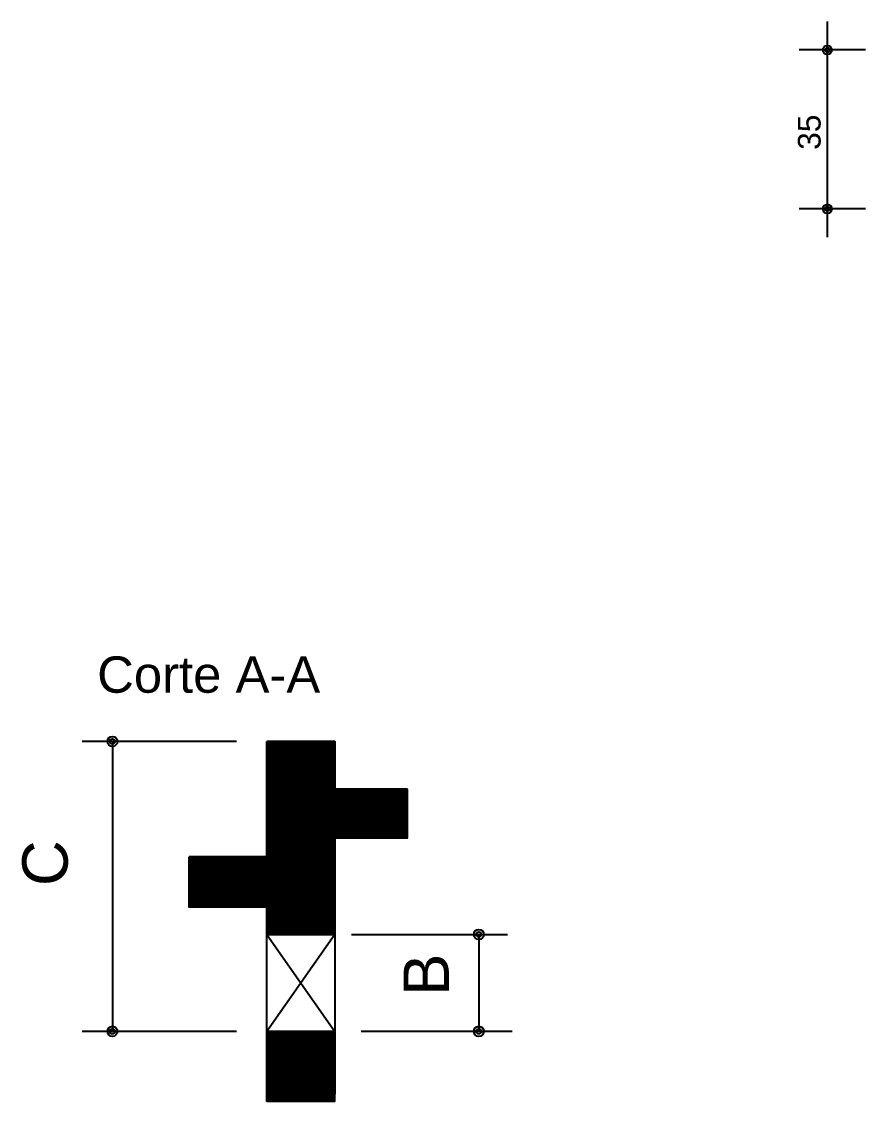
# Model space of a CAD drawing. Extents: x 0 to 119, y 0 to 84.
# Drawn here: x 38.98 to 46.41, y 36.32 to 45.83 of the extents above; entities that cross this region are included whole.
import ezdxf

# ---------------------------------------------------------------- set-up
doc = ezdxf.new("R2010")
doc.units = 0
doc.header["$MEASUREMENT"] = 0
for name, color, linetype in [('29', 9, 'CONTINUOUS'), ('3', 7, 'CONTINUOUS'), ('32', 250, 'CONTINUOUS')]:
    doc.layers.add(name, color=color, linetype=linetype)
doc.styles.add('TQS_ARIAL', font='arial.ttf')

msp = doc.modelspace()

# ---------------------------------------------------------------- linework, layer by layer
at = {"layer": '29', "color": 9, "linetype": 'Continuous'}
for p, q in [((41.135096, 38.900639), (41.721696, 39.487239)), ((41.135096, 38.914781), (41.707554, 39.487239)), ((41.135096, 38.928923), (41.693412, 39.487239)), ((41.135096, 38.943065), (41.67927, 39.487239)), ((41.135096, 38.957207), (41.665128, 39.487239)), ((41.135096, 38.971349), (41.650986, 39.487239)), ((41.135096, 38.985492), (41.636844, 39.487239)), ((41.135096, 38.999634), (41.622701, 39.487239)), ((41.135096, 39.013776), (41.608559, 39.487239)), ((41.135096, 39.027918), (41.594417, 39.487239)), ((41.135096, 39.04206), (41.580275, 39.487239)), ((41.135096, 39.056202), (41.566133, 39.487239)), ((41.135096, 39.070344), (41.551991, 39.487239)), ((41.135096, 39.084487), (41.537849, 39.487239)), ((41.135096, 39.098629), (41.523707, 39.487239)), ((41.135096, 39.112771), (41.509564, 39.487239)), ((41.135096, 39.126913), (41.495422, 39.487239)), ((41.135096, 39.141055), (41.48128, 39.487239)), ((41.135096, 39.155197), (41.467138, 39.487239)), ((41.135096, 39.169339), (41.452996, 39.487239)), ((41.135096, 39.183481), (41.438854, 39.487239)), ((41.135096, 39.197624), (41.424712, 39.487239)), ((41.135096, 39.211766), (41.410569, 39.487239)), ((41.135096, 39.225908), (41.396427, 39.487239)), ((41.135096, 39.24005), (41.382285, 39.487239)), ((41.135096, 39.254192), (41.368143, 39.487239)), ((41.135096, 39.268334), (41.354001, 39.487239)), ((41.135096, 39.282476), (41.339859, 39.487239)), ((41.135096, 39.296619), (41.325717, 39.487239)), ((41.135096, 39.310761), (41.311574, 39.487239)), ((41.135096, 39.324903), (41.297432, 39.487239)), ((41.135096, 39.339045), (41.28329, 39.487239)), ((41.135096, 39.353187), (41.269148, 39.487239)), ((41.135096, 39.367329), (41.255006, 39.487239)), ((41.135096, 39.381471), (41.240864, 39.487239)), ((41.135096, 39.395613), (41.226722, 39.487239)), ((41.135096, 39.409756), (41.21258, 39.487239)), ((41.135096, 39.423898), (41.198437, 39.487239)), ((41.135096, 39.43804), (41.184295, 39.487239)), ((41.135096, 39.452182), (41.170153, 39.487239)), ((41.135096, 39.466324), (41.156011, 39.487239)), ((41.135096, 39.480466), (41.141869, 39.487239)), ((41.135096, 38.886497), (41.733032, 39.484432)), ((41.137076, 39.487239), (41.733032, 38.891283)), ((41.151218, 39.487239), (41.733032, 38.905425)), ((41.16536, 39.487239), (41.733032, 38.919568)), ((41.179503, 39.487239), (41.733032, 38.93371)), ((41.193645, 39.487239), (41.733032, 38.947852)), ((41.207787, 39.487239), (41.733032, 38.961994)), ((41.221929, 39.487239), (41.733032, 38.976136)), ((41.236071, 39.487239), (41.733032, 38.990278)), ((41.250213, 39.487239), (41.733032, 39.00442)), ((41.264355, 39.487239), (41.733032, 39.018563)), ((41.278498, 39.487239), (41.733032, 39.032705)), ((41.29264, 39.487239), (41.733032, 39.046847)), ((41.306782, 39.487239), (41.733032, 39.060989)), ((41.320924, 39.487239), (41.733032, 39.075131)), ((41.335066, 39.487239), (41.733032, 39.089273)), ((41.349208, 39.487239), (41.733032, 39.103415)), ((41.36335, 39.487239), (41.733032, 39.117557)), ((41.377493, 39.487239), (41.733032, 39.1317)), ((41.391635, 39.487239), (41.733032, 39.145842)), ((41.405777, 39.487239), (41.733032, 39.159984)), ((41.419919, 39.487239), (41.733032, 39.174126)), ((41.434061, 39.487239), (41.733032, 39.188268)), ((41.448203, 39.487239), (41.733032, 39.20241)), ((41.462345, 39.487239), (41.733032, 39.216552)), ((41.476487, 39.487239), (41.733032, 39.230695)), ((41.49063, 39.487239), (41.733032, 39.244837)), ((41.504772, 39.487239), (41.733032, 39.258979)), ((41.518914, 39.487239), (41.733032, 39.273121)), ((41.533056, 39.487239), (41.733032, 39.287263)), ((41.547198, 39.487239), (41.733032, 39.301405)), ((41.56134, 39.487239), (41.733032, 39.315547)), ((41.575482, 39.487239), (41.733032, 39.32969)), ((41.589625, 39.487239), (41.733032, 39.343832)), ((41.603767, 39.487239), (41.733032, 39.357974)), ((41.617909, 39.487239), (41.733032, 39.372116)), ((41.632051, 39.487239), (41.733032, 39.386258)), ((41.646193, 39.487239), (41.733032, 39.4004)), ((41.660335, 39.487239), (41.733032, 39.414542)), ((41.674477, 39.487239), (41.733032, 39.428684)), ((41.68862, 39.487239), (41.733032, 39.442827)), ((41.702762, 39.487239), (41.733032, 39.456969)), ((41.716904, 39.487239), (41.733032, 39.471111)), ((41.731046, 39.487239), (41.733032, 39.485253)), ((41.135096, 39.475077), (41.733032, 38.877141)), ((41.135096, 38.872354), (41.733032, 39.47029)), ((41.135096, 39.460935), (41.733032, 38.862999)), ((41.135096, 38.858212), (41.733032, 39.456148)), ((41.135096, 39.446793), (41.733032, 38.848857)), ((41.135096, 38.84407), (41.733032, 39.442006)), ((41.135096, 39.43265), (41.733032, 38.834715)), ((41.135096, 38.829928), (41.733032, 39.427864)), ((41.135096, 39.418508), (41.733032, 38.820573)), ((41.135096, 38.815786), (41.733032, 39.413722)), ((41.135096, 39.404366), (41.733032, 38.806431)), ((41.135096, 38.801644), (41.733032, 39.399579)), ((41.135096, 39.390224), (41.733032, 38.792288)), ((41.135096, 38.787502), (41.733032, 39.385437)), ((41.135096, 39.376082), (41.733032, 38.778146)), ((41.135096, 38.77336), (41.733032, 39.371295)), ((41.135096, 39.36194), (41.733032, 38.764004)), ((41.135096, 38.759217), (41.733032, 39.357153)), ((41.135096, 39.347798), (41.733032, 38.749862)), ((41.135096, 38.745075), (41.733032, 39.343011)), ((41.135096, 39.333656), (41.733032, 38.73572)), ((41.135096, 38.730933), (41.733032, 39.328869)), ((41.135096, 39.319513), (41.733032, 38.721578)), ((41.135096, 38.716791), (41.733032, 39.314727)), ((41.135096, 39.305371), (41.733032, 38.707436)), ((41.135096, 38.702649), (41.733032, 39.300585)), ((41.135096, 39.291229), (41.733032, 38.693293)), ((41.135096, 38.688507), (41.733032, 39.286442)), ((41.135096, 39.277087), (41.733032, 38.679151)), ((41.135096, 38.674365), (41.733032, 39.2723)), ((41.135096, 39.262945), (41.733032, 38.665009)), ((41.135096, 38.660222), (41.733032, 39.258158)), ((41.135096, 39.248803), (41.733032, 38.650867)), ((41.135096, 38.64608), (41.733032, 39.244016)), ((41.135096, 39.234661), (41.733032, 38.636725)), ((41.135096, 38.631938), (41.733032, 39.229874)), ((41.135096, 39.220518), (41.733032, 38.622583)), ((41.135096, 38.617796), (41.733032, 39.215732)), ((41.135096, 39.206376), (41.733032, 38.608441)), ((41.135096, 38.603654), (41.733032, 39.20159)), ((41.135096, 39.192234), (41.733032, 38.594298)), ((41.135096, 38.589512), (41.733032, 39.187447)), ((41.135096, 39.178092), (41.733032, 38.580156)), ((41.135096, 38.57537), (41.733032, 39.173305)), ((41.135096, 39.16395), (41.733032, 38.566014)), ((41.135096, 38.561227), (41.733032, 39.159163)), ((41.135096, 39.149808), (41.733032, 38.551872)), ((41.135096, 38.547085), (41.733032, 39.145021)), ((41.135096, 39.135666), (41.733032, 38.53773)), ((41.135096, 38.532943), (41.733032, 39.130879)), ((41.135096, 39.121523), (41.733032, 38.523588)), ((41.135096, 38.518801), (41.733032, 39.116737)), ((41.135096, 39.107381), (41.733032, 38.509446)), ((41.135096, 38.504659), (41.733032, 39.102595)), ((41.135096, 39.093239), (41.733032, 38.495304)), ((41.135096, 38.490517), (41.733032, 39.088453)), ((41.135096, 39.079097), (41.733032, 38.481161)), ((41.135096, 38.476375), (41.733032, 39.07431)), ((41.135096, 39.064955), (41.733032, 38.467019)), ((41.135096, 38.462233), (41.733032, 39.060168)), ((41.135096, 39.050813), (41.733032, 38.452877)), ((41.135096, 38.44809), (41.733032, 39.046026)), ((41.135096, 39.036671), (41.733032, 38.438735)), ((41.135096, 38.433948), (41.733032, 39.031884)), ((41.135096, 39.022529), (41.733032, 38.424593)), ((41.135096, 38.419806), (41.733032, 39.017742)), ((41.135096, 39.008386), (41.733032, 38.410451)), ((41.733032, 38.650046), (42.148382, 39.065396)), ((41.733032, 38.664188), (42.13424, 39.065396)), ((41.733032, 38.678331), (42.120097, 39.065396)), ((41.733032, 38.692473), (42.105955, 39.065396)), ((41.733032, 38.706615), (42.091813, 39.065396)), ((41.733032, 38.720757), (42.077671, 39.065396)), ((41.733032, 38.734899), (42.063529, 39.065396)), ((41.733032, 38.749041), (42.049387, 39.065396)), ((41.733032, 38.763183), (42.035245, 39.065396)), ((41.733032, 38.777326), (42.021102, 39.065396)), ((41.733032, 38.791468), (42.00696, 39.065396)), ((41.733032, 38.80561), (41.992818, 39.065396)), ((41.733032, 38.819752), (41.978676, 39.065396)), ((41.733032, 38.833894), (41.964534, 39.065396)), ((41.733032, 38.848036), (41.950392, 39.065396)), ((41.733032, 38.862178), (41.93625, 39.065396)), ((41.733032, 38.87632), (41.922107, 39.065396)), ((41.733032, 38.890463), (41.907965, 39.065396)), ((41.733032, 38.904605), (41.893823, 39.065396)), ((41.733032, 38.918747), (41.879681, 39.065396)), ((41.733032, 38.932889), (41.865539, 39.065396)), ((41.733032, 38.947031), (41.851397, 39.065396)), ((41.733032, 38.961173), (41.837255, 39.065396)), ((41.733032, 38.975315), (41.823113, 39.065396)), ((41.733032, 38.989458), (41.80897, 39.065396)), ((41.733032, 39.0036), (41.794828, 39.065396)), ((41.733032, 39.017742), (41.780686, 39.065396)), ((41.733032, 39.031884), (41.766544, 39.065396)), ((41.733032, 39.046026), (41.752402, 39.065396)), ((41.733032, 39.060168), (41.73826, 39.065396)), ((41.733032, 39.060989), (42.156248, 38.637773)), ((41.733032, 39.046847), (42.142106, 38.637773)), ((41.733032, 39.032705), (42.127964, 38.637773)), ((41.733032, 39.018563), (42.113821, 38.637773)), ((41.734901, 38.637773), (42.162524, 39.065396)), ((41.742767, 39.065396), (42.17039, 38.637773)), ((41.749043, 38.637773), (42.176666, 39.065396)), ((41.756909, 39.065396), (42.184532, 38.637773)), ((41.763185, 38.637773), (42.190808, 39.065396)), ((41.771051, 39.065396), (42.198674, 38.637773)), ((41.777327, 38.637773), (42.20495, 39.065396)), ((41.785193, 39.065396), (42.212816, 38.637773)), ((41.791469, 38.637773), (42.219092, 39.065396)), ((41.799335, 39.065396), (42.226958, 38.637773)), ((41.805611, 38.637773), (42.233234, 39.065396)), ((41.813478, 39.065396), (42.241101, 38.637773)), ((41.819754, 38.637773), (42.247377, 39.065396)), ((41.82762, 39.065396), (42.255243, 38.637773)), ((41.833896, 38.637773), (42.261519, 39.065396)), ((41.841762, 39.065396), (42.269385, 38.637773)), ((41.848038, 38.637773), (42.275661, 39.065396)), ((41.855904, 39.065396), (42.283527, 38.637773)), ((41.86218, 38.637773), (42.289803, 39.065396)), ((41.870046, 39.065396), (42.297669, 38.637773)), ((41.876322, 38.637773), (42.303945, 39.065396)), ((41.884188, 39.065396), (42.311811, 38.637773)), ((41.890464, 38.637773), (42.318087, 39.065396)), ((41.89833, 39.065396), (42.325953, 38.637773)), ((41.904606, 38.637773), (42.332229, 39.065396)), ((41.912473, 39.065396), (42.340096, 38.637773)), ((41.918748, 38.637773), (42.346372, 39.065396)), ((41.926615, 39.065396), (42.354238, 38.637773)), ((41.932891, 38.637773), (42.360514, 39.065396)), ((41.940757, 39.065396), (42.36838, 38.637773)), ((41.947033, 38.637773), (42.373677, 39.065396)), ((41.954899, 39.065396), (42.373677, 38.646618)), ((41.961175, 38.637773), (42.373677, 39.050275)), ((41.969041, 39.065396), (42.373677, 38.66076)), ((41.975317, 38.637773), (42.373677, 39.036133)), ((41.983183, 39.065396), (42.373677, 38.674902)), ((41.989459, 38.637773), (42.373677, 39.021991)), ((41.997325, 39.065396), (42.373677, 38.689044)), ((42.003601, 38.637773), (42.373677, 39.007849)), ((42.011467, 39.065396), (42.373677, 38.703186)), ((42.02561, 39.065396), (42.373677, 38.717329)), ((42.039752, 39.065396), (42.373677, 38.731471)), ((42.053894, 39.065396), (42.373677, 38.745613)), ((42.068036, 39.065396), (42.373677, 38.759755)), ((42.082178, 39.065396), (42.373677, 38.773897)), ((42.09632, 39.065396), (42.373677, 38.788039)), ((42.110462, 39.065396), (42.373677, 38.802181)), ((42.124605, 39.065396), (42.373677, 38.816324)), ((42.138747, 39.065396), (42.373677, 38.830466)), ((42.152889, 39.065396), (42.373677, 38.844608)), ((42.167031, 39.065396), (42.373677, 38.85875)), ((42.181173, 39.065396), (42.373677, 38.872892)), ((42.195315, 39.065396), (42.373677, 38.887034)), ((42.209457, 39.065396), (42.373677, 38.901176)), ((42.223599, 39.065396), (42.373677, 38.915318)), ((42.237742, 39.065396), (42.373677, 38.929461)), ((42.251884, 39.065396), (42.373677, 38.943603)), ((42.266026, 39.065396), (42.373677, 38.957745)), ((42.280168, 39.065396), (42.373677, 38.971887)), ((42.29431, 39.065396), (42.373677, 38.986029)), ((42.308452, 39.065396), (42.373677, 39.000171)), ((42.322594, 39.065396), (42.373677, 39.014313)), ((42.336737, 39.065396), (42.373677, 39.028456)), ((42.350879, 39.065396), (42.373677, 39.042598)), ((42.365021, 39.065396), (42.373677, 39.05674)), ((41.135096, 38.405664), (41.733032, 39.0036)), ((41.135096, 38.994244), (41.733032, 38.396309)), ((41.135096, 38.391522), (41.733032, 38.989458)), ((41.135096, 38.980102), (41.733032, 38.382166)), ((41.135096, 38.37738), (41.733032, 38.975315)), ((41.135096, 38.96596), (41.733032, 38.368024)), ((41.135096, 38.363238), (41.733032, 38.961173)), ((41.135096, 38.951818), (41.733032, 38.353882)), ((41.135096, 38.349095), (41.733032, 38.947031)), ((41.135096, 38.937676), (41.733032, 38.33974)), ((41.135096, 38.334953), (41.733032, 38.932889)), ((41.135096, 38.923534), (41.733032, 38.325598)), ((41.135096, 38.320811), (41.733032, 38.918747)), ((41.733032, 39.00442), (42.099679, 38.637773)), ((41.733032, 38.990278), (42.085537, 38.637773)), ((41.733032, 38.976136), (42.071395, 38.637773)), ((41.733032, 38.961994), (42.057253, 38.637773)), ((41.733032, 38.947852), (42.043111, 38.637773)), ((41.733032, 38.93371), (42.028969, 38.637773)), ((41.733032, 38.919568), (42.014826, 38.637773)), ((42.017743, 38.637773), (42.373677, 38.993707)), ((42.031886, 38.637773), (42.373677, 38.979565)), ((42.046028, 38.637773), (42.373677, 38.965422)), ((42.06017, 38.637773), (42.373677, 38.95128)), ((42.074312, 38.637773), (42.373677, 38.937138)), ((42.088454, 38.637773), (42.373677, 38.922996)), ((41.135096, 38.909391), (41.733032, 38.311456)), ((41.135096, 38.306669), (41.733032, 38.904605)), ((41.135096, 38.895249), (41.733032, 38.297314)), ((41.135096, 38.292527), (41.733032, 38.890463)), ((41.135096, 38.881107), (41.733032, 38.283171)), ((41.135096, 38.278385), (41.733032, 38.87632)), ((41.135096, 38.866965), (41.733032, 38.269029)), ((41.135096, 38.264243), (41.733032, 38.862178)), ((41.135096, 38.852823), (41.733032, 38.254887)), ((41.135096, 38.2501), (41.733032, 38.848036)), ((41.135096, 38.838681), (41.733032, 38.240745)), ((41.135096, 38.235958), (41.733032, 38.833894)), ((41.135096, 38.824539), (41.733032, 38.226603)), ((41.135096, 38.221816), (41.733032, 38.819752)), ((41.733032, 38.905425), (42.000684, 38.637773)), ((41.733032, 38.891283), (41.986542, 38.637773)), ((41.733032, 38.877141), (41.9724, 38.637773)), ((41.733032, 38.862999), (41.958258, 38.637773)), ((41.733032, 38.848857), (41.944116, 38.637773)), ((41.733032, 38.834715), (41.929974, 38.637773)), ((41.733032, 38.820573), (41.915831, 38.637773)), ((42.102596, 38.637773), (42.373677, 38.908854)), ((42.116738, 38.637773), (42.373677, 38.894712)), ((42.130881, 38.637773), (42.373677, 38.88057)), ((42.145023, 38.637773), (42.373677, 38.866427)), ((42.159165, 38.637773), (42.373677, 38.852285)), ((42.173307, 38.637773), (42.373677, 38.838143)), ((42.187449, 38.637773), (42.373677, 38.824001)), ((41.135096, 38.810397), (41.733032, 38.212461)), ((41.135096, 38.207674), (41.733032, 38.80561)), ((41.135096, 38.796254), (41.733032, 38.198319)), ((41.135096, 38.193532), (41.733032, 38.791468)), ((41.135096, 38.782112), (41.733032, 38.184177)), ((41.135096, 38.17939), (41.733032, 38.777326)), ((41.135096, 38.76797), (41.733032, 38.170034)), ((41.135096, 38.165248), (41.733032, 38.763183)), ((41.135096, 38.753828), (41.733032, 38.155892)), ((41.135096, 38.151106), (41.733032, 38.749041)), ((41.135096, 38.739686), (41.733032, 38.14175)), ((41.135096, 38.136963), (41.733032, 38.734899)), ((41.135096, 38.725544), (41.733032, 38.127608)), ((41.733032, 38.806431), (41.901689, 38.637773)), ((41.733032, 38.792288), (41.887547, 38.637773)), ((41.733032, 38.778146), (41.873405, 38.637773)), ((41.733032, 38.764004), (41.859263, 38.637773)), ((41.733032, 38.749862), (41.845121, 38.637773)), ((41.733032, 38.73572), (41.830979, 38.637773)), ((42.201591, 38.637773), (42.373677, 38.809859)), ((42.215733, 38.637773), (42.373677, 38.795717)), ((42.229875, 38.637773), (42.373677, 38.781575)), ((42.244018, 38.637773), (42.373677, 38.767432)), ((42.25816, 38.637773), (42.373677, 38.75329)), ((42.272302, 38.637773), (42.373677, 38.739148)), ((42.286444, 38.637773), (42.373677, 38.725006)), ((41.135096, 38.122821), (41.733032, 38.720757)), ((41.135096, 38.711402), (41.733032, 38.113466)), ((41.135096, 38.108679), (41.733032, 38.706615)), ((41.135096, 38.697259), (41.733032, 38.099324)), ((41.135096, 38.094537), (41.733032, 38.692473)), ((41.135096, 38.683117), (41.733032, 38.085182)), ((41.135096, 38.080395), (41.733032, 38.678331)), ((41.135096, 38.668975), (41.733032, 38.071039)), ((41.135096, 38.066253), (41.733032, 38.664188)), ((41.135096, 38.654833), (41.733032, 38.056897)), ((41.135096, 38.052111), (41.733032, 38.650046)), ((41.135096, 38.640691), (41.733032, 38.042755)), ((41.135096, 38.037968), (41.733032, 38.635904)), ((41.733032, 38.721578), (41.816837, 38.637773)), ((41.733032, 38.707436), (41.802694, 38.637773)), ((41.733032, 38.693293), (41.788552, 38.637773)), ((41.733032, 38.679151), (41.77441, 38.637773)), ((41.733032, 38.665009), (41.760268, 38.637773)), ((41.733032, 38.650867), (41.746126, 38.637773)), ((42.300586, 38.637773), (42.373677, 38.710864)), ((42.314728, 38.637773), (42.373677, 38.696722)), ((42.32887, 38.637773), (42.373677, 38.68258)), ((42.343013, 38.637773), (42.373677, 38.668438)), ((42.357155, 38.637773), (42.373677, 38.654295)), ((42.371297, 38.637773), (42.373677, 38.640153)), ((41.135096, 38.626549), (41.733032, 38.028613)), ((41.135096, 38.023826), (41.733032, 38.621762)), ((41.135096, 38.612407), (41.733032, 38.014471)), ((41.135096, 38.009684), (41.733032, 38.60762)), ((41.135096, 38.598264), (41.733032, 38.000329)), ((41.135096, 37.995542), (41.733032, 38.593478)), ((41.135096, 38.584122), (41.733032, 37.986187)), ((41.135096, 37.9814), (41.733032, 38.579336)), ((41.135096, 38.56998), (41.733032, 37.972045)), ((41.135096, 37.967258), (41.733032, 38.565193)), ((41.135096, 38.555838), (41.733032, 37.957902)), ((41.135096, 37.953116), (41.733032, 38.551051)), ((41.135096, 38.541696), (41.733032, 37.94376)), ((41.135096, 37.938974), (41.733032, 38.536909)), ((40.450504, 38.032199), (40.887723, 38.469417)), ((40.450504, 38.046341), (40.87358, 38.469417)), ((40.450504, 38.060483), (40.859438, 38.469417)), ((40.450504, 38.074625), (40.845296, 38.469417)), ((40.450504, 38.088767), (40.831154, 38.469417)), ((40.450504, 38.102909), (40.817012, 38.469417)), ((40.450504, 38.117052), (40.80287, 38.469417)), ((40.450504, 38.131194), (40.788728, 38.469417)), ((40.450504, 38.145336), (40.774586, 38.469417)), ((40.450504, 38.159478), (40.760443, 38.469417)), ((40.450504, 38.17362), (40.746301, 38.469417)), ((40.450504, 38.187762), (40.732159, 38.469417)), ((40.450504, 38.201904), (40.718017, 38.469417)), ((40.450504, 38.216047), (40.703875, 38.469417)), ((40.450504, 38.230189), (40.689733, 38.469417)), ((40.450504, 38.244331), (40.675591, 38.469417)), ((40.450504, 38.258473), (40.661448, 38.469417)), ((40.450504, 38.272615), (40.647306, 38.469417)), ((40.450504, 38.286757), (40.633164, 38.469417)), ((40.450504, 38.300899), (40.619022, 38.469417)), ((40.450504, 38.315041), (40.60488, 38.469417)), ((40.450504, 38.329184), (40.590738, 38.469417)), ((40.450504, 38.343326), (40.576596, 38.469417)), ((40.450504, 38.357468), (40.562454, 38.469417)), ((40.450504, 38.37161), (40.548311, 38.469417)), ((40.450504, 38.385752), (40.534169, 38.469417)), ((40.450504, 38.399894), (40.520027, 38.469417)), ((40.450504, 38.414036), (40.505885, 38.469417)), ((40.450504, 38.428179), (40.491743, 38.469417)), ((40.450504, 38.442321), (40.477601, 38.469417)), ((40.450504, 38.456463), (40.463459, 38.469417)), ((40.450504, 38.462613), (40.887522, 38.025595)), ((40.450504, 38.448471), (40.87338, 38.025595)), ((40.457841, 38.469417), (40.901664, 38.025595)), ((40.458042, 38.025595), (40.901865, 38.469417)), ((40.471984, 38.469417), (40.915806, 38.025595)), ((40.472184, 38.025595), (40.916007, 38.469417)), ((40.486126, 38.469417), (40.929948, 38.025595)), ((40.486327, 38.025595), (40.930149, 38.469417)), ((40.500268, 38.469417), (40.94409, 38.025595)), ((40.500469, 38.025595), (40.944291, 38.469417)), ((40.51441, 38.469417), (40.958232, 38.025595)), ((40.514611, 38.025595), (40.958433, 38.469417)), ((40.528552, 38.469417), (40.972375, 38.025595)), ((40.528753, 38.025595), (40.972575, 38.469417)), ((40.542694, 38.469417), (40.986517, 38.025595)), ((40.542895, 38.025595), (40.986718, 38.469417)), ((40.556836, 38.469417), (41.000659, 38.025595)), ((40.557037, 38.025595), (41.00086, 38.469417)), ((40.570979, 38.469417), (41.014801, 38.025595)), ((40.571179, 38.025595), (41.015002, 38.469417)), ((40.585121, 38.469417), (41.028943, 38.025595)), ((40.585322, 38.025595), (41.029144, 38.469417)), ((40.599263, 38.469417), (41.043085, 38.025595)), ((40.599464, 38.025595), (41.043286, 38.469417)), ((40.613405, 38.469417), (41.057227, 38.025595)), ((40.613606, 38.025595), (41.057428, 38.469417)), ((40.627547, 38.469417), (41.07137, 38.025595)), ((40.627748, 38.025595), (41.07157, 38.469417)), ((40.641689, 38.469417), (41.085512, 38.025595)), ((40.64189, 38.025595), (41.085713, 38.469417)), ((40.655831, 38.469417), (41.099654, 38.025595)), ((40.656032, 38.025595), (41.099855, 38.469417)), ((40.669974, 38.469417), (41.113796, 38.025595)), ((40.670174, 38.025595), (41.113997, 38.469417)), ((40.684116, 38.469417), (41.127938, 38.025595)), ((40.684317, 38.025595), (41.128139, 38.469417)), ((40.698258, 38.469417), (41.133516, 38.03416)), ((40.698459, 38.025595), (41.133516, 38.460652)), ((40.7124, 38.469417), (41.133516, 38.048302)), ((40.712601, 38.025595), (41.133516, 38.44651)), ((40.726542, 38.469417), (41.133516, 38.062444)), ((40.740684, 38.469417), (41.133516, 38.076586)), ((40.754826, 38.469417), (41.133516, 38.090728)), ((40.768968, 38.469417), (41.133516, 38.10487)), ((40.783111, 38.469417), (41.133516, 38.119012)), ((40.797253, 38.469417), (41.133516, 38.133154)), ((40.811395, 38.469417), (41.133516, 38.147297)), ((40.825537, 38.469417), (41.133516, 38.161439)), ((40.839679, 38.469417), (41.133516, 38.175581)), ((40.853821, 38.469417), (41.133516, 38.189723)), ((40.867963, 38.469417), (41.133516, 38.203865)), ((40.882106, 38.469417), (41.133516, 38.218007)), ((40.896248, 38.469417), (41.133516, 38.232149)), ((40.91039, 38.469417), (41.133516, 38.246292)), ((40.924532, 38.469417), (41.133516, 38.260434)), ((40.938674, 38.469417), (41.133516, 38.274576)), ((40.952816, 38.469417), (41.133516, 38.288718)), ((40.966958, 38.469417), (41.133516, 38.30286)), ((40.9811, 38.469417), (41.133516, 38.317002)), ((40.995243, 38.469417), (41.133516, 38.331144)), ((41.009385, 38.469417), (41.133516, 38.345287)), ((41.023527, 38.469417), (41.133516, 38.359429)), ((41.037669, 38.469417), (41.133516, 38.373571)), ((41.051811, 38.469417), (41.133516, 38.387713)), ((41.065953, 38.469417), (41.133516, 38.401855)), ((41.080095, 38.469417), (41.133516, 38.415997)), ((41.094238, 38.469417), (41.133516, 38.430139)), ((41.10838, 38.469417), (41.133516, 38.444281)), ((41.122522, 38.469417), (41.133516, 38.458424)), ((41.135096, 38.527554), (41.733032, 37.929618)), ((41.135096, 37.924831), (41.733032, 38.522767)), ((41.135096, 38.513412), (41.733032, 37.915476)), ((41.135096, 37.910689), (41.733032, 38.508625)), ((41.135096, 38.49927), (41.733032, 37.901334)), ((41.135096, 37.896547), (41.733032, 38.494483)), ((41.135096, 38.485127), (41.733032, 37.887192)), ((41.135096, 37.882405), (41.733032, 38.480341)), ((41.135096, 38.470985), (41.733032, 37.87305)), ((41.135096, 37.868263), (41.733032, 38.466199)), ((41.135096, 38.456843), (41.733032, 37.858907)), ((41.135096, 37.854121), (41.733032, 38.452056)), ((41.135096, 38.442701), (41.733032, 37.844765)), ((41.135096, 37.839979), (41.733032, 38.437914)), ((40.450504, 38.434329), (40.859237, 38.025595)), ((40.450504, 38.420186), (40.845095, 38.025595)), ((40.450504, 38.406044), (40.830953, 38.025595)), ((40.450504, 38.391902), (40.816811, 38.025595)), ((40.450504, 38.37776), (40.802669, 38.025595)), ((40.450504, 38.363618), (40.788527, 38.025595)), ((40.450504, 38.349476), (40.774385, 38.025595)), ((40.726743, 38.025595), (41.133516, 38.432368)), ((40.740885, 38.025595), (41.133516, 38.418226)), ((40.755027, 38.025595), (41.133516, 38.404084)), ((40.769169, 38.025595), (41.133516, 38.389941)), ((40.783311, 38.025595), (41.133516, 38.375799)), ((40.797454, 38.025595), (41.133516, 38.361657)), ((40.811596, 38.025595), (41.133516, 38.347515)), ((41.135096, 38.428559), (41.733032, 37.830623)), ((41.135096, 37.825836), (41.733032, 38.423772)), ((41.135096, 38.414417), (41.733032, 37.816481)), ((41.135096, 37.811694), (41.733032, 38.40963)), ((41.135096, 38.400275), (41.733032, 37.802339)), ((41.135096, 37.797552), (41.733032, 38.395488)), ((41.135096, 38.386132), (41.733032, 37.788197)), ((41.135096, 38.37199), (41.720626, 37.78646)), ((41.135096, 38.357848), (41.706484, 37.78646)), ((41.135096, 38.343706), (41.692342, 37.78646)), ((41.138146, 37.78646), (41.733032, 38.381346)), ((41.152289, 37.78646), (41.733032, 38.367204)), ((41.166431, 37.78646), (41.733032, 38.353061)), ((40.450504, 38.335334), (40.760243, 38.025595)), ((40.450504, 38.321191), (40.7461, 38.025595)), ((40.450504, 38.307049), (40.731958, 38.025595)), ((40.450504, 38.292907), (40.717816, 38.025595)), ((40.450504, 38.278765), (40.703674, 38.025595)), ((40.450504, 38.264623), (40.689532, 38.025595)), ((40.450504, 38.250481), (40.67539, 38.025595)), ((40.825738, 38.025595), (41.133516, 38.333373)), ((40.83988, 38.025595), (41.133516, 38.319231)), ((40.854022, 38.025595), (41.133516, 38.305089)), ((40.868164, 38.025595), (41.133516, 38.290946)), ((40.882306, 38.025595), (41.133516, 38.276804)), ((40.896449, 38.025595), (41.133516, 38.262662)), ((40.910591, 38.025595), (41.133516, 38.24852)), ((41.135096, 38.329564), (41.6782, 37.78646)), ((41.135096, 38.315422), (41.664058, 37.78646)), ((41.135096, 38.30128), (41.649915, 37.78646)), ((41.135096, 38.287137), (41.635773, 37.78646)), ((41.135096, 38.272995), (41.621631, 37.78646)), ((41.135096, 38.258853), (41.607489, 37.78646)), ((41.180573, 37.78646), (41.733032, 38.338919)), ((41.194715, 37.78646), (41.733032, 38.324777)), ((41.208857, 37.78646), (41.733032, 38.310635)), ((41.222999, 37.78646), (41.733032, 38.296493)), ((41.237141, 37.78646), (41.733032, 38.282351)), ((41.251284, 37.78646), (41.733032, 38.268209)), ((41.265426, 37.78646), (41.733032, 38.254067)), ((40.450504, 38.236339), (40.661248, 38.025595)), ((40.450504, 38.222197), (40.647105, 38.025595)), ((40.450504, 38.208054), (40.632963, 38.025595)), ((40.450504, 38.193912), (40.618821, 38.025595)), ((40.450504, 38.17977), (40.604679, 38.025595)), ((40.450504, 38.165628), (40.590537, 38.025595)), ((40.450504, 38.151486), (40.576395, 38.025595)), ((40.924733, 38.025595), (41.133516, 38.234378)), ((40.938875, 38.025595), (41.133516, 38.220236)), ((40.953017, 38.025595), (41.133516, 38.206094)), ((40.967159, 38.025595), (41.133516, 38.191951)), ((40.981301, 38.025595), (41.133516, 38.177809)), ((40.995444, 38.025595), (41.133516, 38.163667)), ((41.135096, 38.244711), (41.593347, 37.78646)), ((41.135096, 38.230569), (41.579205, 37.78646)), ((41.135096, 38.216427), (41.565063, 37.78646)), ((41.135096, 38.202285), (41.550921, 37.78646)), ((41.135096, 38.188143), (41.536778, 37.78646)), ((41.135096, 38.174), (41.522636, 37.78646)), ((41.135096, 38.159858), (41.508494, 37.78646)), ((41.279568, 37.78646), (41.733032, 38.239924)), ((41.29371, 37.78646), (41.733032, 38.225782)), ((41.307852, 37.78646), (41.733032, 38.21164)), ((41.321994, 37.78646), (41.733032, 38.197498)), ((41.336136, 37.78646), (41.733032, 38.183356)), ((41.350278, 37.78646), (41.733032, 38.169214)), ((41.364421, 37.78646), (41.733032, 38.155072)), ((40.450504, 38.137344), (40.562253, 38.025595)), ((40.450504, 38.123202), (40.54811, 38.025595)), ((40.450504, 38.109059), (40.533968, 38.025595)), ((40.450504, 38.094917), (40.519826, 38.025595)), ((40.450504, 38.080775), (40.505684, 38.025595)), ((40.450504, 38.066633), (40.491542, 38.025595)), ((41.009586, 38.025595), (41.133516, 38.149525)), ((41.023728, 38.025595), (41.133516, 38.135383)), ((41.03787, 38.025595), (41.133516, 38.121241)), ((41.052012, 38.025595), (41.133516, 38.107099)), ((41.066154, 38.025595), (41.133516, 38.092957)), ((41.080296, 38.025595), (41.133516, 38.078814)), ((41.094438, 38.025595), (41.133516, 38.064672)), ((41.135096, 38.145716), (41.494352, 37.78646)), ((41.135096, 38.131574), (41.48021, 37.78646)), ((41.135096, 38.117432), (41.466068, 37.78646)), ((41.135096, 38.10329), (41.451926, 37.78646)), ((41.135096, 38.089148), (41.437783, 37.78646)), ((41.135096, 38.075005), (41.423641, 37.78646)), ((41.135096, 38.060863), (41.409499, 37.78646)), ((41.378563, 37.78646), (41.733032, 38.140929)), ((41.392705, 37.78646), (41.733032, 38.126787)), ((41.406847, 37.78646), (41.733032, 38.112645)), ((41.420989, 37.78646), (41.733032, 38.098503)), ((41.435131, 37.78646), (41.733032, 38.084361)), ((41.449273, 37.78646), (41.733032, 38.070219)), ((41.463416, 37.78646), (41.733032, 38.056077)), ((40.450504, 38.052491), (40.4774, 38.025595)), ((40.450504, 38.038349), (40.463258, 38.025595)), ((41.108581, 38.025595), (41.133516, 38.05053)), ((41.122723, 38.025595), (41.133516, 38.036388)), ((41.135096, 38.046721), (41.395357, 37.78646)), ((41.135096, 38.032579), (41.381215, 37.78646)), ((41.135096, 38.018437), (41.367073, 37.78646)), ((41.135096, 38.004295), (41.352931, 37.78646)), ((41.135096, 37.990153), (41.338788, 37.78646)), ((41.135096, 37.976011), (41.324646, 37.78646)), ((41.135096, 37.961868), (41.310504, 37.78646)), ((41.477558, 37.78646), (41.733032, 38.041934)), ((41.4917, 37.78646), (41.733032, 38.027792)), ((41.505842, 37.78646), (41.733032, 38.01365)), ((41.519984, 37.78646), (41.733032, 37.999508)), ((41.534126, 37.78646), (41.733032, 37.985366)), ((41.548268, 37.78646), (41.733032, 37.971224)), ((41.135096, 37.947726), (41.296362, 37.78646)), ((41.135096, 37.933584), (41.28222, 37.78646)), ((41.135096, 37.919442), (41.268078, 37.78646)), ((41.135096, 37.9053), (41.253936, 37.78646)), ((41.135096, 37.891158), (41.239794, 37.78646)), ((41.135096, 37.877016), (41.225651, 37.78646)), ((41.562411, 37.78646), (41.733032, 37.957082)), ((41.576553, 37.78646), (41.733032, 37.94294)), ((41.590695, 37.78646), (41.733032, 37.928797)), ((41.604837, 37.78646), (41.733032, 37.914655)), ((41.618979, 37.78646), (41.733032, 37.900513)), ((41.633121, 37.78646), (41.733032, 37.886371)), ((41.647263, 37.78646), (41.733032, 37.872229)), ((41.135096, 37.862873), (41.211509, 37.78646)), ((41.135096, 37.848731), (41.197367, 37.78646)), ((41.135096, 37.834589), (41.183225, 37.78646)), ((41.135096, 37.820447), (41.169083, 37.78646)), ((41.135096, 37.806305), (41.154941, 37.78646)), ((41.135096, 37.792163), (41.140799, 37.78646)), ((41.661405, 37.78646), (41.733032, 37.858087)), ((41.675548, 37.78646), (41.733032, 37.843945)), ((41.68969, 37.78646), (41.733032, 37.829802)), ((41.703832, 37.78646), (41.733032, 37.81566)), ((41.717974, 37.78646), (41.733032, 37.801518)), ((41.135449, 36.341265), (41.726451, 36.932267)), ((41.135449, 36.355407), (41.712309, 36.932267)), ((41.135449, 36.369549), (41.698166, 36.932267)), ((41.135449, 36.383691), (41.684024, 36.932267)), ((41.135449, 36.397834), (41.669882, 36.932267)), ((41.135449, 36.411976), (41.65574, 36.932267)), ((41.135449, 36.426118), (41.641598, 36.932267)), ((41.135449, 36.44026), (41.627456, 36.932267)), ((41.135449, 36.454402), (41.613314, 36.932267)), ((41.135449, 36.468544), (41.599171, 36.932267)), ((41.135449, 36.482686), (41.585029, 36.932267)), ((41.135449, 36.496829), (41.570887, 36.932267)), ((41.135449, 36.510971), (41.556745, 36.932267)), ((41.135449, 36.525113), (41.542603, 36.932267)), ((41.135449, 36.539255), (41.528461, 36.932267)), ((41.135449, 36.553397), (41.514319, 36.932267)), ((41.135449, 36.567539), (41.500177, 36.932267)), ((41.135449, 36.581681), (41.486034, 36.932267)), ((41.135449, 36.595823), (41.471892, 36.932267)), ((41.135449, 36.609966), (41.45775, 36.932267)), ((41.135449, 36.624108), (41.443608, 36.932267)), ((41.135449, 36.63825), (41.429466, 36.932267)), ((41.135449, 36.652392), (41.415324, 36.932267)), ((41.135449, 36.666534), (41.401182, 36.932267)), ((41.135449, 36.680676), (41.387039, 36.932267)), ((41.135449, 36.694818), (41.372897, 36.932267)), ((41.135449, 36.708961), (41.358755, 36.932267)), ((41.135449, 36.723103), (41.344613, 36.932267)), ((41.135449, 36.737245), (41.330471, 36.932267)), ((41.135449, 36.751387), (41.316329, 36.932267)), ((41.135449, 36.765529), (41.302187, 36.932267)), ((41.135449, 36.779671), (41.288044, 36.932267)), ((41.135449, 36.793813), (41.273902, 36.932267)), ((41.135449, 36.807956), (41.25976, 36.932267)), ((41.135449, 36.822098), (41.245618, 36.932267)), ((41.135449, 36.83624), (41.231476, 36.932267)), ((41.135449, 36.850382), (41.217334, 36.932267)), ((41.135449, 36.864524), (41.203192, 36.932267)), ((41.135449, 36.878666), (41.18905, 36.932267)), ((41.135449, 36.892808), (41.174907, 36.932267)), ((41.135449, 36.90695), (41.160765, 36.932267)), ((41.135449, 36.921093), (41.146623, 36.932267)), ((41.135449, 36.92914), (41.733032, 36.331557)), ((41.135449, 36.327123), (41.733032, 36.924706)), ((41.135449, 36.914997), (41.733032, 36.317415)), ((41.146464, 36.932267), (41.733032, 36.345699)), ((41.160606, 36.932267), (41.733032, 36.359841)), ((41.174748, 36.932267), (41.733032, 36.373983)), ((41.18889, 36.932267), (41.733032, 36.388125)), ((41.203033, 36.932267), (41.733032, 36.402267)), ((41.217175, 36.932267), (41.733032, 36.41641)), ((41.231317, 36.932267), (41.733032, 36.430552)), ((41.245459, 36.932267), (41.733032, 36.444694)), ((41.259601, 36.932267), (41.733032, 36.458836)), ((41.273743, 36.932267), (41.733032, 36.472978)), ((41.287885, 36.932267), (41.733032, 36.48712)), ((41.302028, 36.932267), (41.733032, 36.501262)), ((41.31617, 36.932267), (41.733032, 36.515405)), ((41.330312, 36.932267), (41.733032, 36.529547)), ((41.344454, 36.932267), (41.733032, 36.543689)), ((41.358596, 36.932267), (41.733032, 36.557831)), ((41.372738, 36.932267), (41.733032, 36.571973)), ((41.38688, 36.932267), (41.733032, 36.586115)), ((41.401022, 36.932267), (41.733032, 36.600257)), ((41.415165, 36.932267), (41.733032, 36.614399)), ((41.429307, 36.932267), (41.733032, 36.628542)), ((41.443449, 36.932267), (41.733032, 36.642684)), ((41.457591, 36.932267), (41.733032, 36.656826)), ((41.471733, 36.932267), (41.733032, 36.670968)), ((41.485875, 36.932267), (41.733032, 36.68511)), ((41.500017, 36.932267), (41.733032, 36.699252)), ((41.51416, 36.932267), (41.733032, 36.713394)), ((41.528302, 36.932267), (41.733032, 36.727537)), ((41.542444, 36.932267), (41.733032, 36.741679)), ((41.556586, 36.932267), (41.733032, 36.755821)), ((41.570728, 36.932267), (41.733032, 36.769963)), ((41.58487, 36.932267), (41.733032, 36.784105)), ((41.599012, 36.932267), (41.733032, 36.798247)), ((41.613155, 36.932267), (41.733032, 36.812389)), ((41.627297, 36.932267), (41.733032, 36.826532)), ((41.641439, 36.932267), (41.733032, 36.840674)), ((41.655581, 36.932267), (41.733032, 36.854816)), ((41.669723, 36.932267), (41.733032, 36.868958)), ((41.683865, 36.932267), (41.733032, 36.8831)), ((41.698007, 36.932267), (41.733032, 36.897242)), ((41.712149, 36.932267), (41.733032, 36.911384)), ((41.726292, 36.932267), (41.733032, 36.925526)), ((41.135449, 36.900855), (41.720011, 36.316293)), ((41.135449, 36.886713), (41.705869, 36.316293)), ((41.135449, 36.872571), (41.691727, 36.316293)), ((41.135449, 36.858429), (41.677585, 36.316293)), ((41.135449, 36.844287), (41.663443, 36.316293)), ((41.135449, 36.830145), (41.649301, 36.316293)), ((41.138761, 36.316293), (41.733032, 36.910564)), ((41.152903, 36.316293), (41.733032, 36.896421)), ((41.167045, 36.316293), (41.733032, 36.882279)), ((41.181188, 36.316293), (41.733032, 36.868137)), ((41.19533, 36.316293), (41.733032, 36.853995)), ((41.209472, 36.316293), (41.733032, 36.839853)), ((41.223614, 36.316293), (41.733032, 36.825711)), ((41.135449, 36.816003), (41.635159, 36.316293)), ((41.135449, 36.80186), (41.621017, 36.316293)), ((41.135449, 36.787718), (41.606874, 36.316293)), ((41.135449, 36.773576), (41.592732, 36.316293)), ((41.135449, 36.759434), (41.57859, 36.316293)), ((41.135449, 36.745292), (41.564448, 36.316293)), ((41.135449, 36.73115), (41.550306, 36.316293)), ((41.237756, 36.316293), (41.733032, 36.811569)), ((41.251898, 36.316293), (41.733032, 36.797427)), ((41.26604, 36.316293), (41.733032, 36.783284)), ((41.280182, 36.316293), (41.733032, 36.769142)), ((41.294325, 36.316293), (41.733032, 36.755)), ((41.308467, 36.316293), (41.733032, 36.740858)), ((41.322609, 36.316293), (41.733032, 36.726716)), ((41.135449, 36.717008), (41.536164, 36.316293)), ((41.135449, 36.702865), (41.522022, 36.316293)), ((41.135449, 36.688723), (41.507879, 36.316293)), ((41.135449, 36.674581), (41.493737, 36.316293)), ((41.135449, 36.660439), (41.479595, 36.316293)), ((41.135449, 36.646297), (41.465453, 36.316293)), ((41.135449, 36.632155), (41.451311, 36.316293)), ((41.336751, 36.316293), (41.733032, 36.712574)), ((41.350893, 36.316293), (41.733032, 36.698432)), ((41.365035, 36.316293), (41.733032, 36.684289)), ((41.379177, 36.316293), (41.733032, 36.670147)), ((41.39332, 36.316293), (41.733032, 36.656005)), ((41.407462, 36.316293), (41.733032, 36.641863)), ((41.135449, 36.618013), (41.437169, 36.316293)), ((41.135449, 36.603871), (41.423027, 36.316293)), ((41.135449, 36.589728), (41.408884, 36.316293)), ((41.135449, 36.575586), (41.394742, 36.316293)), ((41.135449, 36.561444), (41.3806, 36.316293)), ((41.135449, 36.547302), (41.366458, 36.316293)), ((41.421604, 36.316293), (41.733032, 36.627721)), ((41.435746, 36.316293), (41.733032, 36.613579)), ((41.449888, 36.316293), (41.733032, 36.599437)), ((41.46403, 36.316293), (41.733032, 36.585294)), ((41.478172, 36.316293), (41.733032, 36.571152)), ((41.492315, 36.316293), (41.733032, 36.55701)), ((41.506457, 36.316293), (41.733032, 36.542868)), ((41.135449, 36.53316), (41.352316, 36.316293)), ((41.135449, 36.519018), (41.338174, 36.316293)), ((41.135449, 36.504876), (41.324032, 36.316293)), ((41.135449, 36.490733), (41.30989, 36.316293)), ((41.135449, 36.476591), (41.295747, 36.316293)), ((41.135449, 36.462449), (41.281605, 36.316293)), ((41.135449, 36.448307), (41.267463, 36.316293)), ((41.520599, 36.316293), (41.733032, 36.528726)), ((41.534741, 36.316293), (41.733032, 36.514584)), ((41.548883, 36.316293), (41.733032, 36.500442)), ((41.563025, 36.316293), (41.733032, 36.4863)), ((41.577167, 36.316293), (41.733032, 36.472157)), ((41.591309, 36.316293), (41.733032, 36.458015)), ((41.605452, 36.316293), (41.733032, 36.443873)), ((41.135449, 36.434165), (41.253321, 36.316293)), ((41.135449, 36.420023), (41.239179, 36.316293)), ((41.135449, 36.405881), (41.225037, 36.316293)), ((41.135449, 36.391738), (41.210895, 36.316293)), ((41.135449, 36.377596), (41.196752, 36.316293)), ((41.135449, 36.363454), (41.18261, 36.316293)), ((41.135449, 36.349312), (41.168468, 36.316293)), ((41.619594, 36.316293), (41.733032, 36.429731)), ((41.633736, 36.316293), (41.733032, 36.415589)), ((41.647878, 36.316293), (41.733032, 36.401447)), ((41.66202, 36.316293), (41.733032, 36.387305)), ((41.676162, 36.316293), (41.733032, 36.373162)), ((41.690304, 36.316293), (41.733032, 36.35902)), ((41.704447, 36.316293), (41.733032, 36.344878)), ((41.135449, 36.33517), (41.154326, 36.316293)), ((41.135449, 36.321028), (41.140184, 36.316293)), ((41.718589, 36.316293), (41.733032, 36.330736))]:
    msp.add_line(p, q, dxfattribs=at)
for points in [[(41.135096, 39.487239), (41.733032, 39.487239), (41.733032, 37.78646), (41.135096, 37.78646), (41.135096, 39.487239)], [(42.373677, 39.065396), (41.733032, 39.065396), (41.733032, 38.637773), (42.373677, 38.637773), (42.373677, 39.065396)], [(40.450504, 38.469417), (41.133516, 38.469417), (41.133516, 38.025595), (40.450504, 38.025595), (40.450504, 38.469417)], [(41.135449, 36.316293), (41.733032, 36.316293), (41.733032, 36.932267), (41.135449, 36.932267), (41.135449, 36.316293)]]:
    msp.add_lwpolyline(points, dxfattribs=at)
at = {"layer": '3', "color": 7, "linetype": 'Continuous'}
for p, q in [((40.868161, 39.487239), (39.508319, 39.487239)), ((39.775255, 39.487239), (39.775255, 38.900601)), ((41.135096, 38.469417), (41.135096, 39.487239)), ((41.733032, 39.487239), (41.135096, 39.487239)), ((41.135096, 38.469417), (41.135096, 39.487239)), ((41.135096, 39.487239), (41.733032, 39.487239)), ((41.733032, 39.065396), (41.733032, 39.487239)), ((41.733032, 39.487239), (41.733032, 39.06487)), ((41.733032, 39.065396), (42.373677, 39.065396)), ((41.733032, 39.06487), (41.733032, 39.06487)), ((39.775255, 38.900601), (39.775255, 36.932267)), ((42.367572, 38.637773), (41.726926, 38.637773)), ((41.733032, 37.78646), (41.733032, 38.637773)), ((41.135096, 38.469417), (40.450504, 38.469417)), ((41.733032, 38.473504), (41.733032, 37.78646)), ((41.133516, 38.025595), (40.448923, 38.025595)), ((41.135096, 37.78646), (41.135096, 38.025595)), ((41.135096, 37.78646), (41.733032, 37.78646)), ((41.135096, 36.932267), (41.135096, 37.78646)), ((41.733032, 37.78646), (41.135096, 36.932267)), ((41.135096, 37.78646), (41.733032, 36.932267)), ((41.733032, 37.78646), (41.135096, 37.78646)), ((41.733032, 37.78646), (41.733032, 36.932267)), ((41.881538, 37.78646), (43.253414, 37.78646)), ((43.003093, 37.78646), (43.003093, 36.932267)), ((40.868161, 36.932267), (39.508319, 36.932267)), ((41.135096, 36.932267), (41.733032, 36.932267)), ((41.135096, 36.315125), (41.135096, 36.932267)), ((41.135096, 36.932267), (41.733032, 36.932267)), ((41.135096, 36.377653), (41.135096, 36.932267)), ((41.733032, 36.316293), (41.733032, 36.932267)), ((41.733032, 36.932267), (41.733032, 36.377653)), ((43.295476, 36.932267), (41.965663, 36.932267)), ((41.135449, 36.316293), (41.733032, 36.316293))]:
    msp.add_line(p, q, dxfattribs=at)
for centre, radius in [((39.775255, 39.487239), 0.044445), ((39.775255, 39.487239), 0.022155), ((43.001774, 37.78646), 0.044445), ((43.001774, 37.78646), 0.022155), ((39.775255, 36.932267), 0.044445), ((39.775255, 36.932267), 0.022155), ((43.001774, 36.932267), 0.044445), ((43.001774, 36.932267), 0.022155)]:
    msp.add_circle(centre, radius, dxfattribs=at)
at = {"layer": '32', "color": 250, "linetype": 'Continuous'}
for p, q in [((46.071631, 43.929091), (46.071631, 45.829091)), ((46.406055, 45.579091), (45.821631, 45.579091)), ((46.406055, 44.179091), (45.821631, 44.179091))]:
    msp.add_line(p, q, dxfattribs=at)
for centre, radius in [((46.071631, 45.579091), 0.04), ((46.071631, 45.579091), 0.02), ((46.071631, 44.179091), 0.04), ((46.071631, 44.179091), 0.02)]:
    msp.add_circle(centre, radius, dxfattribs=at)

# ---------------------------------------------------------------- texts
at = {"layer": '3', "color": 7, "linetype": 'Continuous', "style": 'TQS_ARIAL'}
msp.add_text('Corte A-A', height=0.320323, dxfattribs=at).set_placement((39.641171, 39.91574))
for s, p in [('C', (39.381765, 38.212369)), ('B', (42.738799, 37.245095))]:
    msp.add_text(s, height=0.4, rotation=90, dxfattribs=at).set_placement(p)
at = {"layer": '32', "color": 250, "linetype": 'Continuous', "style": 'TQS_ARIAL'}
msp.add_text('35', height=0.2, rotation=90, dxfattribs=at).set_placement((46.011631, 44.699091))

doc.saveas('drawing.dxf')
